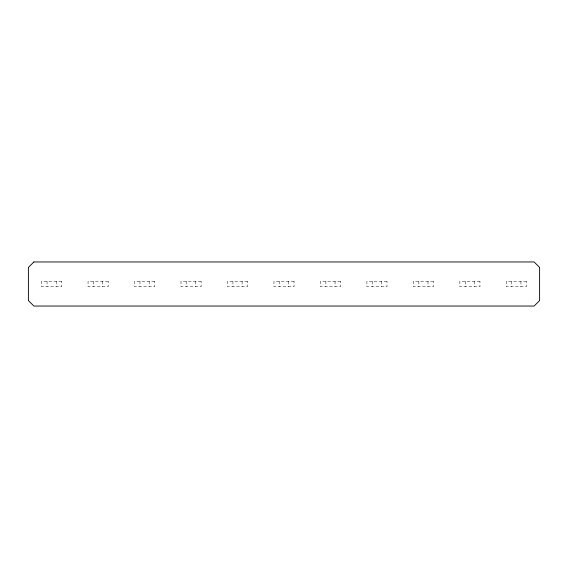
<?xml version="1.0" encoding="UTF-8"?>
<svg xmlns="http://www.w3.org/2000/svg" width="568" height="568" viewBox="0 0 568 568"><rect width="100%" height="100%" fill="white"/><g stroke="black" fill="none" stroke-linecap="round" stroke-linejoin="round"><path stroke-width="0.43" stroke-dasharray="2.84 2.13" d="M520.941 281.252L520.941 286.748M511.789 281.252L511.789 286.748M474.465 281.252L474.465 286.748M465.32 281.252L465.32 286.748M427.995 281.252L427.995 286.748M418.843 281.252L418.843 286.748M381.519 281.252L381.519 286.748M372.374 281.252L372.374 286.748M335.049 281.252L335.049 286.748M325.897 281.252L325.897 286.748M288.572 281.252L288.572 286.748M279.428 281.252L279.428 286.748M242.103 281.252L242.103 286.748M232.951 281.252L232.951 286.748M195.626 281.252L195.626 286.748M186.481 281.252L186.481 286.748M149.157 281.252L149.157 286.748M140.005 281.252L140.005 286.748M102.68 281.252L102.68 286.748M93.535 281.252L93.535 286.748M56.211 281.252L56.211 286.748M47.059 281.252L47.059 286.748M61.699 281.252L41.57 281.252L41.57 286.748L61.699 286.748L61.699 281.252M108.176 281.252L88.047 281.252L88.047 286.748L108.176 286.748L108.176 281.252M154.645 281.252L134.517 281.252L134.517 286.748L154.645 286.748L154.645 281.252M201.115 281.252L180.993 281.252L180.993 286.748L201.115 286.748L201.115 281.252M247.591 281.252L227.463 281.252L227.463 286.748L247.591 286.748L247.591 281.252M294.061 281.252L273.939 281.252L273.939 286.748L294.061 286.748L294.061 281.252M340.537 281.252L320.409 281.252L320.409 286.748L340.537 286.748L340.537 281.252M387.007 281.252L366.885 281.252L366.885 286.748L387.007 286.748L387.007 281.252M433.483 281.252L413.355 281.252L413.355 286.748L433.483 286.748L433.483 281.252M479.953 281.252L459.824 281.252L459.824 286.748L479.953 286.748L479.953 281.252M526.429 281.252L506.301 281.252L506.301 286.748L526.429 286.748L526.429 281.252"/><path stroke-width="0.85" d="M33.888 261.954L28.4 267.443L28.4 300.557L33.888 306.046L534.112 306.046L539.6 300.557L539.6 267.443L534.112 261.954L33.888 261.954"/></g></svg>
